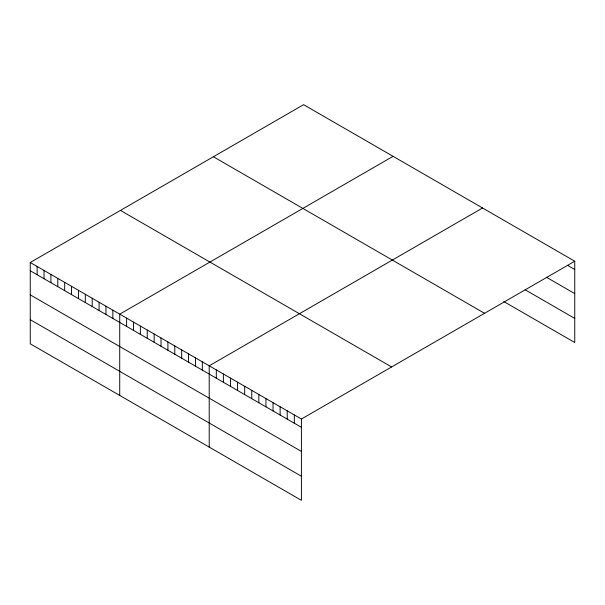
<?xml version="1.0" encoding="UTF-8"?>
<svg xmlns="http://www.w3.org/2000/svg" width="605" height="605" viewBox="0 0 605 605"><rect width="100%" height="100%" fill="white"/><g stroke="black" fill="none" stroke-linecap="round" stroke-linejoin="round"><path stroke-width="0.91" d="M30.25 262.487L301.403 419.038L301.403 500.327L30.25 343.784L30.25 262.487L303.597 104.673L574.75 261.216L574.75 342.513L503.836 301.57M393.076 156.332L119.729 314.154L119.729 395.443M482.556 207.991L209.209 365.813L209.209 447.103M301.403 419.038L574.75 261.216M567.656 265.398L574.75 269.49M546.383 277.211L574.75 293.591M525.11 289.757L574.75 318.411M213.391 156.755L484.545 313.299M120.456 210.411L391.609 366.955M30.25 270.768L301.403 427.311M30.25 294.862L301.403 451.406M30.25 319.682L301.403 476.233M294.31 414.939L294.31 423.22M287.216 410.848L287.216 419.121M280.123 406.757L280.123 415.03M273.036 402.658L273.036 410.931M265.943 398.566L265.943 406.84M258.849 394.468L258.849 402.748M251.756 390.376L251.756 398.65M244.67 386.285L244.67 394.558M237.576 382.186L237.576 390.459M230.482 378.095L230.482 386.368M223.389 373.996L223.389 382.277M216.303 369.905L216.303 378.178M202.327 361.835L202.327 370.109M195.445 357.865L195.445 366.138M188.563 353.887L188.563 362.161M181.674 349.917L181.674 358.19M174.792 345.939L174.792 354.212M167.91 341.969L167.91 350.242M161.028 337.991L161.028 346.264M154.146 334.02L154.146 342.294M147.265 330.043L147.265 338.324M140.375 326.072L140.375 334.346M133.493 322.102L133.493 330.375M126.611 318.124L126.611 326.397M112.848 310.176L112.848 318.449M105.966 306.206L105.966 314.479M99.084 302.228L99.084 310.501M92.194 298.257L92.194 306.531M85.313 294.28L85.313 302.553M78.431 290.309L78.431 298.583M71.549 286.331L71.549 294.605M64.667 282.361L64.667 290.634M57.785 278.383L57.785 286.657M50.896 274.413L50.896 282.686M44.014 270.435L44.014 278.708M37.132 266.465L37.132 274.738"/></g></svg>
